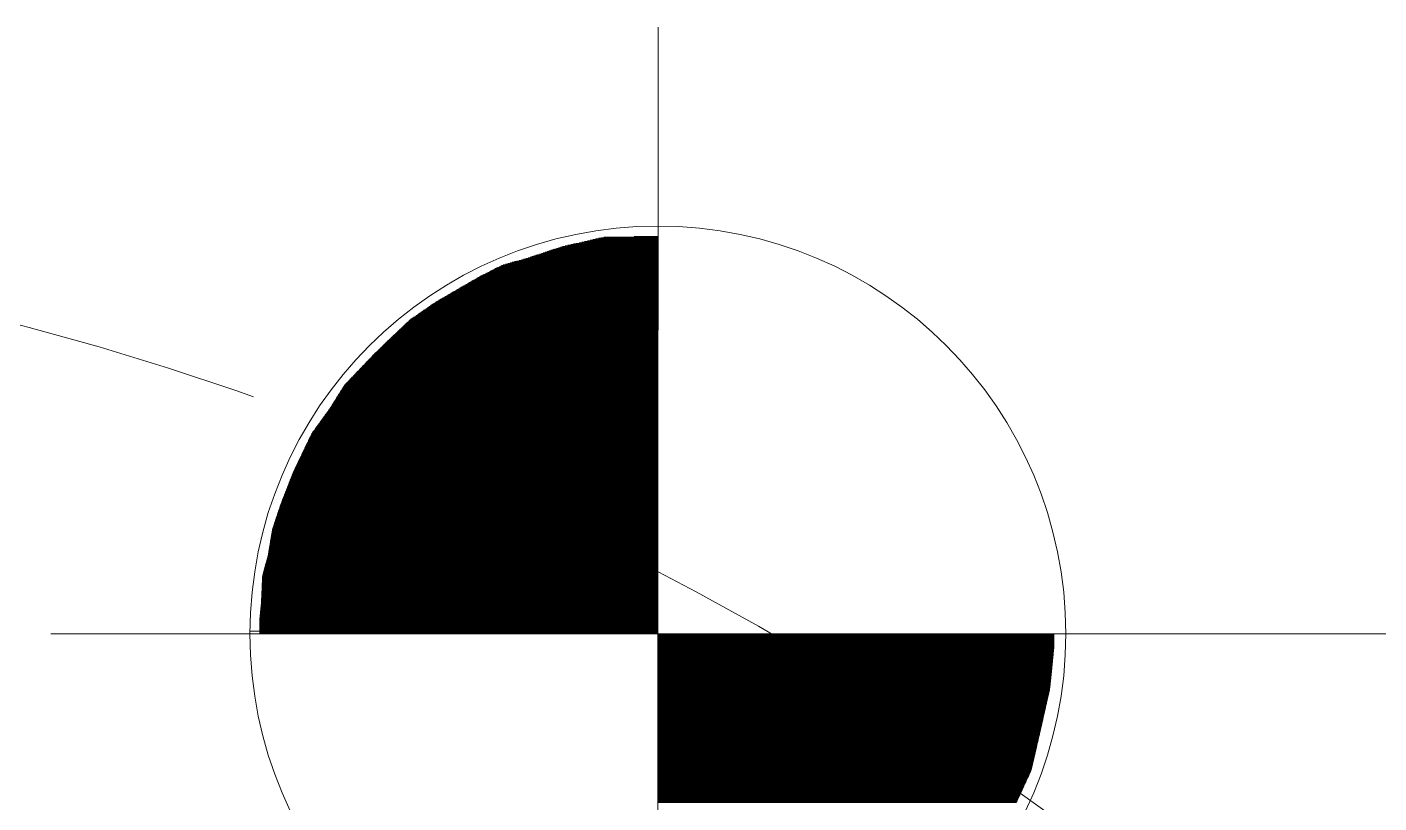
# Model space of a CAD drawing. Header units: millimetres. Extents: x 809 to 8159, y 33 to 4533.
# Drawn here: x 7096.72 to 7136.94, y 1435.11 to 1458.2 of the extents above; entities that cross this region are included whole.
import ezdxf

# ---------------------------------------------------------------- set-up
doc = ezdxf.new("R2010")
doc.units = ezdxf.units.MM
doc.linetypes.add('HIDDEN2', pattern=[0.1875, 0.125, -0.0625])
doc.layers.add('cevre kotlar', color=6, linetype='Continuous', lineweight=0)
doc.layers.add('KAPI', color=20, linetype='Continuous', lineweight=0)

# ---------------------------------------------------------------- blocks, each defined once
blk = doc.blocks.new('TRHTRRTTHRTHRTH')
at = {"layer": 'KAPI', "linetype": 'HIDDEN2'}
blk.add_arc((35248.92999, -102103.18825), 0.91993, 269.83001, 355.64049, dxfattribs=at)
blk = doc.blocks.new('K_K')
at = {"layer": 'cevre kotlar', "color": 2, "lineweight": 0}
for p, q in [((-0.0088, 0.0012), (-0.0085, 0.7383)), ((-0.1045, 0.4764), (-0.0086, 0.4764)), ((-0.1011, 0.4772), (-0.0086, 0.4772)), ((-0.0978, 0.4779), (-0.0086, 0.4779)), ((-0.0944, 0.4787), (-0.0086, 0.4787)), ((-0.0911, 0.4795), (-0.0086, 0.4795)), ((-0.0877, 0.4802), (-0.0086, 0.4802)), ((-0.0844, 0.481), (-0.0086, 0.481)), ((-0.081, 0.4818), (-0.0086, 0.4818)), ((-0.0776, 0.4825), (-0.0086, 0.4825)), ((-0.0743, 0.4833), (-0.0086, 0.4833)), ((-0.0374, 0.4841), (-0.0086, 0.4841)), ((-0.1594, 0.4603), (-0.0086, 0.4603)), ((-0.1571, 0.4611), (-0.0086, 0.4611)), ((-0.1548, 0.4618), (-0.0086, 0.4618)), ((-0.1525, 0.4626), (-0.0086, 0.4626)), ((-0.1502, 0.4634), (-0.0086, 0.4634)), ((-0.1479, 0.4641), (-0.0086, 0.4641)), ((-0.1456, 0.4649), (-0.0086, 0.4649)), ((-0.1433, 0.4657), (-0.0086, 0.4657)), ((-0.141, 0.4664), (-0.0086, 0.4664)), ((-0.1387, 0.4672), (-0.0086, 0.4672)), ((-0.1364, 0.468), (-0.0086, 0.468)), ((-0.1341, 0.4687), (-0.0086, 0.4687)), ((-0.1317, 0.4695), (-0.0086, 0.4695)), ((-0.1294, 0.4703), (-0.0086, 0.4703)), ((-0.1271, 0.471), (-0.0086, 0.471)), ((-0.1246, 0.4718), (-0.0086, 0.4718)), ((-0.1213, 0.4726), (-0.0086, 0.4726)), ((-0.1179, 0.4733), (-0.0086, 0.4733)), ((-0.1146, 0.4741), (-0.0086, 0.4741)), ((-0.1112, 0.4749), (-0.0086, 0.4749)), ((-0.1079, 0.4756), (-0.0086, 0.4756)), ((-0.2092, 0.4434), (-0.0086, 0.4434)), ((-0.2077, 0.4442), (-0.0086, 0.4442)), ((-0.2062, 0.4449), (-0.0086, 0.4449)), ((-0.2046, 0.4457), (-0.0086, 0.4457)), ((-0.2031, 0.4465), (-0.0086, 0.4465)), ((-0.2016, 0.4472), (-0.0086, 0.4472)), ((-0.2, 0.448), (-0.0086, 0.448)), ((-0.1985, 0.4488), (-0.0086, 0.4488)), ((-0.1966, 0.4495), (-0.0086, 0.4495)), ((-0.1939, 0.4503), (-0.0086, 0.4503)), ((-0.1911, 0.4511), (-0.0086, 0.4511)), ((-0.1883, 0.4518), (-0.0086, 0.4518)), ((-0.1856, 0.4526), (-0.0086, 0.4526)), ((-0.1828, 0.4534), (-0.0086, 0.4534)), ((-0.1801, 0.4541), (-0.0086, 0.4541)), ((-0.1773, 0.4549), (-0.0086, 0.4549)), ((-0.1745, 0.4557), (-0.0086, 0.4557)), ((-0.1718, 0.4565), (-0.0086, 0.4565)), ((-0.169, 0.4572), (-0.0086, 0.4572)), ((-0.1663, 0.458), (-0.0086, 0.458)), ((-0.164, 0.4588), (-0.0086, 0.4588)), ((-0.1617, 0.4595), (-0.0086, 0.4595)), ((-0.2391, 0.4273), (-0.0086, 0.4273)), ((-0.2378, 0.4281), (-0.0086, 0.4281)), ((-0.2365, 0.4288), (-0.0086, 0.4288)), ((-0.2352, 0.4296), (-0.0086, 0.4296)), ((-0.2339, 0.4304), (-0.0086, 0.4304)), ((-0.2325, 0.4311), (-0.0086, 0.4311)), ((-0.2312, 0.4319), (-0.0086, 0.4319)), ((-0.2299, 0.4327), (-0.0086, 0.4327)), ((-0.2286, 0.4334), (-0.0086, 0.4334)), ((-0.2273, 0.4342), (-0.0086, 0.4342)), ((-0.2259, 0.435), (-0.0086, 0.435)), ((-0.2246, 0.4357), (-0.0086, 0.4357)), ((-0.223, 0.4365), (-0.0086, 0.4365)), ((-0.2215, 0.4373), (-0.0086, 0.4373)), ((-0.22, 0.438), (-0.0086, 0.438)), ((-0.2184, 0.4388), (-0.0086, 0.4388)), ((-0.2169, 0.4396), (-0.0086, 0.4396)), ((-0.2154, 0.4403), (-0.0086, 0.4403)), ((-0.2138, 0.4411), (-0.0086, 0.4411)), ((-0.2123, 0.4419), (-0.0086, 0.4419)), ((-0.2108, 0.4426), (-0.0086, 0.4426)), ((-0.2669, 0.4112), (-0.0086, 0.4112)), ((-0.2656, 0.4119), (-0.0086, 0.4119)), ((-0.2643, 0.4127), (-0.0086, 0.4127)), ((-0.2629, 0.4135), (-0.0086, 0.4135)), ((-0.2616, 0.4142), (-0.0086, 0.4142)), ((-0.2603, 0.415), (-0.0086, 0.415)), ((-0.259, 0.4158), (-0.0086, 0.4158)), ((-0.2576, 0.4166), (-0.0086, 0.4166)), ((-0.2563, 0.4173), (-0.0086, 0.4173)), ((-0.255, 0.4181), (-0.0086, 0.4181)), ((-0.2537, 0.4189), (-0.0086, 0.4189)), ((-0.2524, 0.4196), (-0.0086, 0.4196)), ((-0.251, 0.4204), (-0.0086, 0.4204)), ((-0.2497, 0.4212), (-0.0086, 0.4212)), ((-0.2484, 0.4219), (-0.0086, 0.4219)), ((-0.2471, 0.4227), (-0.0086, 0.4227)), ((-0.2458, 0.4235), (-0.0086, 0.4235)), ((-0.2444, 0.4242), (-0.0086, 0.4242)), ((-0.2431, 0.425), (-0.0086, 0.425)), ((-0.2418, 0.4258), (-0.0086, 0.4258)), ((-0.2405, 0.4265), (-0.0086, 0.4265)), ((-0.2933, 0.3943), (-0.0086, 0.3943)), ((-0.2921, 0.3951), (-0.0086, 0.3951)), ((-0.291, 0.3958), (-0.0086, 0.3958)), ((-0.2899, 0.3966), (-0.0086, 0.3966)), ((-0.2888, 0.3974), (-0.0086, 0.3974)), ((-0.2876, 0.3981), (-0.0086, 0.3981)), ((-0.2865, 0.3989), (-0.0086, 0.3989)), ((-0.2854, 0.3997), (-0.0086, 0.3997)), ((-0.2843, 0.4004), (-0.0086, 0.4004)), ((-0.2832, 0.4012), (-0.0086, 0.4012)), ((-0.282, 0.402), (-0.0086, 0.402)), ((-0.2809, 0.4027), (-0.0086, 0.4027)), ((-0.2798, 0.4035), (-0.0086, 0.4035)), ((-0.2787, 0.4043), (-0.0086, 0.4043)), ((-0.2775, 0.405), (-0.0086, 0.405)), ((-0.2761, 0.4058), (-0.0086, 0.4058)), ((-0.2748, 0.4066), (-0.0086, 0.4066)), ((-0.2735, 0.4073), (-0.0086, 0.4073)), ((-0.2722, 0.4081), (-0.0086, 0.4081)), ((-0.2709, 0.4089), (-0.0086, 0.4089)), ((-0.2695, 0.4096), (-0.0086, 0.4096)), ((-0.2682, 0.4104), (-0.0086, 0.4104)), ((-0.315, 0.3782), (-0.0086, 0.3782)), ((-0.3142, 0.379), (-0.0086, 0.379)), ((-0.3134, 0.3797), (-0.0086, 0.3797)), ((-0.3126, 0.3805), (-0.0086, 0.3805)), ((-0.3118, 0.3813), (-0.0086, 0.3813)), ((-0.311, 0.382), (-0.0086, 0.382)), ((-0.3101, 0.3828), (-0.0086, 0.3828)), ((-0.309, 0.3836), (-0.0086, 0.3836)), ((-0.3078, 0.3843), (-0.0086, 0.3843)), ((-0.3067, 0.3851), (-0.0086, 0.3851)), ((-0.3056, 0.3859), (-0.0086, 0.3859)), ((-0.3045, 0.3866), (-0.0086, 0.3866)), ((-0.3033, 0.3874), (-0.0086, 0.3874)), ((-0.3022, 0.3882), (-0.0086, 0.3882)), ((-0.3011, 0.3889), (-0.0086, 0.3889)), ((-0.3, 0.3897), (-0.0086, 0.3897)), ((-0.2989, 0.3905), (-0.0086, 0.3905)), ((-0.2977, 0.3912), (-0.0086, 0.3912)), ((-0.2966, 0.392), (-0.0086, 0.392)), ((-0.2955, 0.3928), (-0.0086, 0.3928)), ((-0.2944, 0.3935), (-0.0086, 0.3935)), ((-0.3326, 0.3613), (-0.0086, 0.3613)), ((-0.3318, 0.3621), (-0.0086, 0.3621)), ((-0.331, 0.3628), (-0.0086, 0.3628)), ((-0.3302, 0.3636), (-0.0086, 0.3636)), ((-0.3294, 0.3644), (-0.0086, 0.3644)), ((-0.3286, 0.3651), (-0.0086, 0.3651)), ((-0.3278, 0.3659), (-0.0086, 0.3659)), ((-0.327, 0.3667), (-0.0086, 0.3667)), ((-0.3262, 0.3674), (-0.0086, 0.3674)), ((-0.3254, 0.3682), (-0.0086, 0.3682)), ((-0.3246, 0.369), (-0.0086, 0.369)), ((-0.3238, 0.3697), (-0.0086, 0.3697)), ((-0.323, 0.3705), (-0.0086, 0.3705)), ((-0.3222, 0.3713), (-0.0086, 0.3713)), ((-0.3214, 0.372), (-0.0086, 0.372)), ((-0.3206, 0.3728), (-0.0086, 0.3728)), ((-0.3198, 0.3736), (-0.0086, 0.3736)), ((-0.319, 0.3743), (-0.0086, 0.3743)), ((-0.3182, 0.3751), (-0.0086, 0.3751)), ((-0.3174, 0.3759), (-0.0086, 0.3759)), ((-0.3166, 0.3766), (-0.0086, 0.3766)), ((-0.3158, 0.3774), (-0.0086, 0.3774)), ((-0.3494, 0.3452), (-0.0086, 0.3452)), ((-0.3486, 0.346), (-0.0086, 0.346)), ((-0.3478, 0.3467), (-0.0086, 0.3467)), ((-0.347, 0.3475), (-0.0086, 0.3475)), ((-0.3462, 0.3483), (-0.0086, 0.3483)), ((-0.3454, 0.349), (-0.0086, 0.349)), ((-0.3446, 0.3498), (-0.0086, 0.3498)), ((-0.3438, 0.3506), (-0.0086, 0.3506)), ((-0.343, 0.3513), (-0.0086, 0.3513)), ((-0.3422, 0.3521), (-0.0086, 0.3521)), ((-0.3414, 0.3529), (-0.0086, 0.3529)), ((-0.3406, 0.3536), (-0.0086, 0.3536)), ((-0.3398, 0.3544), (-0.0086, 0.3544)), ((-0.339, 0.3552), (-0.0086, 0.3552)), ((-0.3382, 0.3559), (-0.0086, 0.3559)), ((-0.3374, 0.3567), (-0.0086, 0.3567)), ((-0.3366, 0.3575), (-0.0086, 0.3575)), ((-0.3358, 0.3582), (-0.0086, 0.3582)), ((-0.335, 0.359), (-0.0086, 0.359)), ((-0.3342, 0.3598), (-0.0086, 0.3598)), ((-0.3334, 0.3605), (-0.0086, 0.3605)), ((-0.3651, 0.3291), (-0.0086, 0.3291)), ((-0.3644, 0.3298), (-0.0086, 0.3298)), ((-0.3637, 0.3306), (-0.0086, 0.3306)), ((-0.3629, 0.3314), (-0.0086, 0.3314)), ((-0.3622, 0.3321), (-0.0086, 0.3321)), ((-0.3615, 0.3329), (-0.0086, 0.3329)), ((-0.3607, 0.3337), (-0.0086, 0.3337)), ((-0.36, 0.3344), (-0.0086, 0.3344)), ((-0.3593, 0.3352), (-0.0086, 0.3352)), ((-0.3585, 0.336), (-0.0086, 0.336)), ((-0.3578, 0.3367), (-0.0086, 0.3367)), ((-0.3571, 0.3375), (-0.0086, 0.3375)), ((-0.3563, 0.3383), (-0.0086, 0.3383)), ((-0.3556, 0.339), (-0.0086, 0.339)), ((-0.3549, 0.3398), (-0.0086, 0.3398)), ((-0.3541, 0.3406), (-0.0086, 0.3406)), ((-0.3534, 0.3414), (-0.0086, 0.3414)), ((-0.3526, 0.3421), (-0.0086, 0.3421)), ((-0.3518, 0.3429), (-0.0086, 0.3429)), ((-0.351, 0.3437), (-0.0086, 0.3437)), ((-0.3502, 0.3444), (-0.0086, 0.3444)), ((-0.3812, 0.3122), (-0.0086, 0.3122)), ((-0.3805, 0.313), (-0.0086, 0.313)), ((-0.3798, 0.3137), (-0.0086, 0.3137)), ((-0.379, 0.3145), (-0.0086, 0.3145)), ((-0.3783, 0.3153), (-0.0086, 0.3153)), ((-0.3776, 0.316), (-0.0086, 0.316)), ((-0.3768, 0.3168), (-0.0086, 0.3168)), ((-0.3761, 0.3176), (-0.0086, 0.3176)), ((-0.3754, 0.3183), (-0.0086, 0.3183)), ((-0.3746, 0.3191), (-0.0086, 0.3191)), ((-0.3739, 0.3199), (-0.0086, 0.3199)), ((-0.3732, 0.3206), (-0.0086, 0.3206)), ((-0.3724, 0.3214), (-0.0086, 0.3214)), ((-0.3717, 0.3222), (-0.0086, 0.3222)), ((-0.371, 0.3229), (-0.0086, 0.3229)), ((-0.3703, 0.3237), (-0.0086, 0.3237)), ((-0.3695, 0.3245), (-0.0086, 0.3245)), ((-0.3688, 0.3252), (-0.0086, 0.3252)), ((-0.3681, 0.326), (-0.0086, 0.326)), ((-0.3673, 0.3268), (-0.0086, 0.3268)), ((-0.3666, 0.3275), (-0.0086, 0.3275)), ((-0.3659, 0.3283), (-0.0086, 0.3283)), ((-0.3942, 0.2961), (-0.0086, 0.2961)), ((-0.3937, 0.2968), (-0.0086, 0.2968)), ((-0.3932, 0.2976), (-0.0086, 0.2976)), ((-0.3927, 0.2984), (-0.0086, 0.2984)), ((-0.3923, 0.2991), (-0.0086, 0.2991)), ((-0.3918, 0.2999), (-0.0086, 0.2999)), ((-0.3913, 0.3007), (-0.0086, 0.3007)), ((-0.3908, 0.3014), (-0.0086, 0.3014)), ((-0.3903, 0.3022), (-0.0086, 0.3022)), ((-0.3899, 0.303), (-0.0086, 0.303)), ((-0.3893, 0.3038), (-0.0086, 0.3038)), ((-0.3886, 0.3045), (-0.0086, 0.3045)), ((-0.3878, 0.3053), (-0.0086, 0.3053)), ((-0.3871, 0.3061), (-0.0086, 0.3061)), ((-0.3864, 0.3068), (-0.0086, 0.3068)), ((-0.3856, 0.3076), (-0.0086, 0.3076)), ((-0.3849, 0.3084), (-0.0086, 0.3084)), ((-0.3842, 0.3091), (-0.0086, 0.3091)), ((-0.3834, 0.3099), (-0.0086, 0.3099)), ((-0.3827, 0.3107), (-0.0086, 0.3107)), ((-0.382, 0.3114), (-0.0086, 0.3114)), ((-0.4047, 0.2792), (-0.0086, 0.2792)), ((-0.4043, 0.28), (-0.0086, 0.28)), ((-0.4038, 0.2807), (-0.0086, 0.2807)), ((-0.4033, 0.2815), (-0.0086, 0.2815)), ((-0.4028, 0.2823), (-0.0086, 0.2823)), ((-0.4023, 0.283), (-0.0086, 0.283)), ((-0.4019, 0.2838), (-0.0086, 0.2838)), ((-0.4014, 0.2846), (-0.0086, 0.2846)), ((-0.4009, 0.2853), (-0.0086, 0.2853)), ((-0.4004, 0.2861), (-0.0086, 0.2861)), ((-0.3999, 0.2869), (-0.0086, 0.2869)), ((-0.3995, 0.2876), (-0.0086, 0.2876)), ((-0.399, 0.2884), (-0.0086, 0.2884)), ((-0.3985, 0.2892), (-0.0086, 0.2892)), ((-0.398, 0.2899), (-0.0086, 0.2899)), ((-0.3975, 0.2907), (-0.0086, 0.2907)), ((-0.3971, 0.2915), (-0.0086, 0.2915)), ((-0.3966, 0.2922), (-0.0086, 0.2922)), ((-0.3961, 0.293), (-0.0086, 0.293)), ((-0.3956, 0.2938), (-0.0086, 0.2938)), ((-0.3951, 0.2945), (-0.0086, 0.2945)), ((-0.3947, 0.2953), (-0.0086, 0.2953)), ((-0.4161, 0.2631), (-0.0086, 0.2631)), ((-0.4155, 0.2638), (-0.0086, 0.2638)), ((-0.415, 0.2646), (-0.0086, 0.2646)), ((-0.4144, 0.2654), (-0.0086, 0.2654)), ((-0.4138, 0.2662), (-0.0086, 0.2662)), ((-0.4133, 0.2669), (-0.0086, 0.2669)), ((-0.4127, 0.2677), (-0.0086, 0.2677)), ((-0.4122, 0.2685), (-0.0086, 0.2685)), ((-0.4116, 0.2692), (-0.0086, 0.2692)), ((-0.4111, 0.27), (-0.0086, 0.27)), ((-0.4105, 0.2708), (-0.0086, 0.2708)), ((-0.41, 0.2715), (-0.0086, 0.2715)), ((-0.4094, 0.2723), (-0.0086, 0.2723)), ((-0.4089, 0.2731), (-0.0086, 0.2731)), ((-0.4083, 0.2738), (-0.0086, 0.2738)), ((-0.4077, 0.2746), (-0.0086, 0.2746)), ((-0.4072, 0.2754), (-0.0086, 0.2754)), ((-0.4067, 0.2761), (-0.0086, 0.2761)), ((-0.4062, 0.2769), (-0.0086, 0.2769)), ((-0.4057, 0.2777), (-0.0086, 0.2777)), ((-0.4052, 0.2784), (-0.0086, 0.2784)), ((-0.4277, 0.247), (-0.0086, 0.247)), ((-0.4271, 0.2477), (-0.0086, 0.2477)), ((-0.4266, 0.2485), (-0.0086, 0.2485)), ((-0.426, 0.2493), (-0.0086, 0.2493)), ((-0.4255, 0.25), (-0.0086, 0.25)), ((-0.4249, 0.2508), (-0.0086, 0.2508)), ((-0.4244, 0.2516), (-0.0086, 0.2516)), ((-0.4238, 0.2523), (-0.0086, 0.2523)), ((-0.4233, 0.2531), (-0.0086, 0.2531)), ((-0.4227, 0.2539), (-0.0086, 0.2539)), ((-0.4222, 0.2546), (-0.0086, 0.2546)), ((-0.4216, 0.2554), (-0.0086, 0.2554)), ((-0.4211, 0.2562), (-0.0086, 0.2562)), ((-0.4205, 0.2569), (-0.0086, 0.2569)), ((-0.4199, 0.2577), (-0.0086, 0.2577)), ((-0.4194, 0.2585), (-0.0086, 0.2585)), ((-0.4188, 0.2592), (-0.0086, 0.2592)), ((-0.4183, 0.26), (-0.0086, 0.26)), ((-0.4177, 0.2608), (-0.0086, 0.2608)), ((-0.4172, 0.2615), (-0.0086, 0.2615)), ((-0.4166, 0.2623), (-0.0086, 0.2623)), ((-0.4363, 0.2301), (-0.0086, 0.2301)), ((-0.4359, 0.2309), (-0.0086, 0.2309)), ((-0.4355, 0.2316), (-0.0086, 0.2316)), ((-0.4352, 0.2324), (-0.0086, 0.2324)), ((-0.4348, 0.2332), (-0.0086, 0.2332)), ((-0.4344, 0.2339), (-0.0086, 0.2339)), ((-0.4341, 0.2347), (-0.0086, 0.2347)), ((-0.4337, 0.2355), (-0.0086, 0.2355)), ((-0.4333, 0.2362), (-0.0086, 0.2362)), ((-0.4329, 0.237), (-0.0086, 0.237)), ((-0.4326, 0.2378), (-0.0086, 0.2378)), ((-0.4322, 0.2385), (-0.0086, 0.2385)), ((-0.4318, 0.2393), (-0.0086, 0.2393)), ((-0.4315, 0.2401), (-0.0086, 0.2401)), ((-0.4311, 0.2408), (-0.0086, 0.2408)), ((-0.4307, 0.2416), (-0.0086, 0.2416)), ((-0.4304, 0.2424), (-0.0086, 0.2424)), ((-0.43, 0.2431), (-0.0086, 0.2431)), ((-0.4296, 0.2439), (-0.0086, 0.2439)), ((-0.4293, 0.2447), (-0.0086, 0.2447)), ((-0.4288, 0.2454), (-0.0086, 0.2454)), ((-0.4283, 0.2462), (-0.0086, 0.2462)), ((-0.444, 0.214), (-0.0086, 0.214)), ((-0.4437, 0.2147), (-0.0086, 0.2147)), ((-0.4433, 0.2155), (-0.0086, 0.2155)), ((-0.4429, 0.2163), (-0.0086, 0.2163)), ((-0.4426, 0.217), (-0.0086, 0.217)), ((-0.4422, 0.2178), (-0.0086, 0.2178)), ((-0.4418, 0.2186), (-0.0086, 0.2186)), ((-0.4414, 0.2193), (-0.0086, 0.2193)), ((-0.4411, 0.2201), (-0.0086, 0.2201)), ((-0.4407, 0.2209), (-0.0086, 0.2209)), ((-0.4403, 0.2216), (-0.0086, 0.2216)), ((-0.44, 0.2224), (-0.0086, 0.2224)), ((-0.4396, 0.2232), (-0.0086, 0.2232)), ((-0.4392, 0.2239), (-0.0086, 0.2239)), ((-0.4389, 0.2247), (-0.0086, 0.2247)), ((-0.4385, 0.2255), (-0.0086, 0.2255)), ((-0.4381, 0.2263), (-0.0086, 0.2263)), ((-0.4378, 0.227), (-0.0086, 0.227)), ((-0.4374, 0.2278), (-0.0086, 0.2278)), ((-0.437, 0.2286), (-0.0086, 0.2286)), ((-0.4366, 0.2293), (-0.0086, 0.2293)), ((-0.452, 0.1971), (-0.0086, 0.1971)), ((-0.4517, 0.1979), (-0.0086, 0.1979)), ((-0.4514, 0.1986), (-0.0086, 0.1986)), ((-0.4511, 0.1994), (-0.0086, 0.1994)), ((-0.4507, 0.2002), (-0.0086, 0.2002)), ((-0.4503, 0.2009), (-0.0086, 0.2009)), ((-0.4499, 0.2017), (-0.0086, 0.2017)), ((-0.4496, 0.2025), (-0.0086, 0.2025)), ((-0.4492, 0.2032), (-0.0086, 0.2032)), ((-0.4488, 0.204), (-0.0086, 0.204)), ((-0.4485, 0.2048), (-0.0086, 0.2048)), ((-0.4481, 0.2055), (-0.0086, 0.2055)), ((-0.4477, 0.2063), (-0.0086, 0.2063)), ((-0.4474, 0.2071), (-0.0086, 0.2071)), ((-0.447, 0.2078), (-0.0086, 0.2078)), ((-0.4466, 0.2086), (-0.0086, 0.2086)), ((-0.4462, 0.2094), (-0.0086, 0.2094)), ((-0.4459, 0.2101), (-0.0086, 0.2101)), ((-0.4455, 0.2109), (-0.0086, 0.2109)), ((-0.4451, 0.2117), (-0.0086, 0.2117)), ((-0.4448, 0.2124), (-0.0086, 0.2124)), ((-0.4444, 0.2132), (-0.0086, 0.2132)), ((-0.4583, 0.181), (-0.0086, 0.181)), ((-0.458, 0.1817), (-0.0086, 0.1817)), ((-0.4577, 0.1825), (-0.0086, 0.1825)), ((-0.4574, 0.1833), (-0.0086, 0.1833)), ((-0.4571, 0.184), (-0.0086, 0.184)), ((-0.4568, 0.1848), (-0.0086, 0.1848)), ((-0.4565, 0.1856), (-0.0086, 0.1856)), ((-0.4562, 0.1863), (-0.0086, 0.1863)), ((-0.4559, 0.1871), (-0.0086, 0.1871)), ((-0.4556, 0.1879), (-0.0086, 0.1879)), ((-0.4553, 0.1887), (-0.0086, 0.1887)), ((-0.455, 0.1894), (-0.0086, 0.1894)), ((-0.4547, 0.1902), (-0.0086, 0.1902)), ((-0.4544, 0.191), (-0.0086, 0.191)), ((-0.4541, 0.1917), (-0.0086, 0.1917)), ((-0.4538, 0.1925), (-0.0086, 0.1925)), ((-0.4535, 0.1933), (-0.0086, 0.1933)), ((-0.4532, 0.194), (-0.0086, 0.194)), ((-0.4529, 0.1948), (-0.0086, 0.1948)), ((-0.4526, 0.1956), (-0.0086, 0.1956)), ((-0.4523, 0.1963), (-0.0086, 0.1963)), ((-0.4646, 0.1649), (-0.0086, 0.1649)), ((-0.4643, 0.1656), (-0.0086, 0.1656)), ((-0.464, 0.1664), (-0.0086, 0.1664)), ((-0.4637, 0.1672), (-0.0086, 0.1672)), ((-0.4634, 0.1679), (-0.0086, 0.1679)), ((-0.4631, 0.1687), (-0.0086, 0.1687)), ((-0.4628, 0.1695), (-0.0086, 0.1695)), ((-0.4625, 0.1702), (-0.0086, 0.1702)), ((-0.4622, 0.171), (-0.0086, 0.171)), ((-0.4619, 0.1718), (-0.0086, 0.1718)), ((-0.4616, 0.1725), (-0.0086, 0.1725)), ((-0.4613, 0.1733), (-0.0086, 0.1733)), ((-0.461, 0.1741), (-0.0086, 0.1741)), ((-0.4607, 0.1748), (-0.0086, 0.1748)), ((-0.4604, 0.1756), (-0.0086, 0.1756)), ((-0.4601, 0.1764), (-0.0086, 0.1764)), ((-0.4598, 0.1771), (-0.0086, 0.1771)), ((-0.4595, 0.1779), (-0.0086, 0.1779)), ((-0.4592, 0.1787), (-0.0086, 0.1787)), ((-0.4589, 0.1794), (-0.0086, 0.1794)), ((-0.4586, 0.1802), (-0.0086, 0.1802)), ((-0.4706, 0.148), (-0.0086, 0.148)), ((-0.4703, 0.1487), (-0.0086, 0.1487)), ((-0.4701, 0.1495), (-0.0086, 0.1495)), ((-0.4698, 0.1503), (-0.0086, 0.1503)), ((-0.4695, 0.1511), (-0.0086, 0.1511)), ((-0.4693, 0.1518), (-0.0086, 0.1518)), ((-0.469, 0.1526), (-0.0086, 0.1526)), ((-0.4688, 0.1534), (-0.0086, 0.1534)), ((-0.4685, 0.1541), (-0.0086, 0.1541)), ((-0.4683, 0.1549), (-0.0086, 0.1549)), ((-0.468, 0.1557), (-0.0086, 0.1557)), ((-0.4678, 0.1564), (-0.0086, 0.1564)), ((-0.4675, 0.1572), (-0.0086, 0.1572)), ((-0.4672, 0.158), (-0.0086, 0.158)), ((-0.467, 0.1587), (-0.0086, 0.1587)), ((-0.4667, 0.1595), (-0.0086, 0.1595)), ((-0.4664, 0.1603), (-0.0086, 0.1603)), ((-0.4661, 0.161), (-0.0086, 0.161)), ((-0.4658, 0.1618), (-0.0086, 0.1618)), ((-0.4655, 0.1626), (-0.0086, 0.1626)), ((-0.4652, 0.1633), (-0.0086, 0.1633)), ((-0.4649, 0.1641), (-0.0086, 0.1641)), ((-0.4759, 0.1319), (-0.0086, 0.1319)), ((-0.4757, 0.1326), (-0.0086, 0.1326)), ((-0.4754, 0.1334), (-0.0086, 0.1334)), ((-0.4752, 0.1342), (-0.0086, 0.1342)), ((-0.4749, 0.1349), (-0.0086, 0.1349)), ((-0.4747, 0.1357), (-0.0086, 0.1357)), ((-0.4744, 0.1365), (-0.0086, 0.1365)), ((-0.4741, 0.1372), (-0.0086, 0.1372)), ((-0.4739, 0.138), (-0.0086, 0.138)), ((-0.4736, 0.1388), (-0.0086, 0.1388)), ((-0.4734, 0.1395), (-0.0086, 0.1395)), ((-0.4731, 0.1403), (-0.0086, 0.1403)), ((-0.4729, 0.1411), (-0.0086, 0.1411)), ((-0.4726, 0.1418), (-0.0086, 0.1418)), ((-0.4724, 0.1426), (-0.0086, 0.1426)), ((-0.4721, 0.1434), (-0.0086, 0.1434)), ((-0.4718, 0.1441), (-0.0086, 0.1441)), ((-0.4716, 0.1449), (-0.0086, 0.1449)), ((-0.4713, 0.1457), (-0.0086, 0.1457)), ((-0.4711, 0.1464), (-0.0086, 0.1464)), ((-0.4708, 0.1472), (-0.0086, 0.1472)), ((-0.4793, 0.115), (-0.0086, 0.115)), ((-0.4792, 0.1158), (-0.0086, 0.1158)), ((-0.4791, 0.1165), (-0.0086, 0.1165)), ((-0.4789, 0.1173), (-0.0086, 0.1173)), ((-0.4788, 0.1181), (-0.0086, 0.1181)), ((-0.4787, 0.1188), (-0.0086, 0.1188)), ((-0.4786, 0.1196), (-0.0086, 0.1196)), ((-0.4784, 0.1204), (-0.0086, 0.1204)), ((-0.4783, 0.1211), (-0.0086, 0.1211)), ((-0.4782, 0.1219), (-0.0086, 0.1219)), ((-0.478, 0.1227), (-0.0086, 0.1227)), ((-0.4779, 0.1234), (-0.0086, 0.1234)), ((-0.4778, 0.1242), (-0.0086, 0.1242)), ((-0.4777, 0.125), (-0.0086, 0.125)), ((-0.4775, 0.1257), (-0.0086, 0.1257)), ((-0.4774, 0.1265), (-0.0086, 0.1265)), ((-0.4773, 0.1273), (-0.0086, 0.1273)), ((-0.4772, 0.128), (-0.0086, 0.128)), ((-0.477, 0.1288), (-0.0086, 0.1288)), ((-0.4767, 0.1296), (-0.0086, 0.1296)), ((-0.4765, 0.1303), (-0.0086, 0.1303)), ((-0.4762, 0.1311), (-0.0086, 0.1311)), ((-0.482, 0.0989), (-0.0086, 0.0989)), ((-0.4819, 0.0996), (-0.0086, 0.0996)), ((-0.4818, 0.1004), (-0.0086, 0.1004)), ((-0.4816, 0.1012), (-0.0086, 0.1012)), ((-0.4815, 0.1019), (-0.0086, 0.1019)), ((-0.4814, 0.1027), (-0.0086, 0.1027)), ((-0.4812, 0.1035), (-0.0086, 0.1035)), ((-0.4811, 0.1042), (-0.0086, 0.1042)), ((-0.481, 0.105), (-0.0086, 0.105)), ((-0.4809, 0.1058), (-0.0086, 0.1058)), ((-0.4807, 0.1065), (-0.0086, 0.1065)), ((-0.4806, 0.1073), (-0.0086, 0.1073)), ((-0.4805, 0.1081), (-0.0086, 0.1081)), ((-0.4804, 0.1088), (-0.0086, 0.1088)), ((-0.4802, 0.1096), (-0.0086, 0.1096)), ((-0.4801, 0.1104), (-0.0086, 0.1104)), ((-0.48, 0.1111), (-0.0086, 0.1111)), ((-0.4798, 0.1119), (-0.0086, 0.1119)), ((-0.4797, 0.1127), (-0.0086, 0.1127)), ((-0.4796, 0.1135), (-0.0086, 0.1135)), ((-0.4795, 0.1142), (-0.0086, 0.1142)), ((-0.4862, 0.0828), (-0.0086, 0.0828)), ((-0.486, 0.0835), (-0.0086, 0.0835)), ((-0.4858, 0.0843), (-0.0086, 0.0843)), ((-0.4856, 0.0851), (-0.0086, 0.0851)), ((-0.4854, 0.0858), (-0.0086, 0.0858)), ((-0.4852, 0.0866), (-0.0086, 0.0866)), ((-0.4849, 0.0874), (-0.0086, 0.0874)), ((-0.4847, 0.0881), (-0.0086, 0.0881)), ((-0.4845, 0.0889), (-0.0086, 0.0889)), ((-0.4843, 0.0897), (-0.0086, 0.0897)), ((-0.4841, 0.0904), (-0.0086, 0.0904)), ((-0.4839, 0.0912), (-0.0086, 0.0912)), ((-0.4837, 0.092), (-0.0086, 0.092)), ((-0.4835, 0.0927), (-0.0086, 0.0927)), ((-0.4833, 0.0935), (-0.0086, 0.0935)), ((-0.4831, 0.0943), (-0.0086, 0.0943)), ((-0.4829, 0.095), (-0.0086, 0.095)), ((-0.4827, 0.0958), (-0.0086, 0.0958)), ((-0.4825, 0.0966), (-0.0086, 0.0966)), ((-0.4823, 0.0973), (-0.0086, 0.0973)), ((-0.4821, 0.0981), (-0.0086, 0.0981)), ((-0.4894, 0.0666), (-0.0086, 0.0666)), ((-0.4894, 0.0659), (-0.0086, 0.0659)), ((-0.4893, 0.0682), (-0.0086, 0.0682)), ((-0.4893, 0.0674), (-0.0086, 0.0674)), ((-0.4892, 0.0705), (-0.0086, 0.0705)), ((-0.4892, 0.0697), (-0.0086, 0.0697)), ((-0.4892, 0.0689), (-0.0086, 0.0689)), ((-0.4891, 0.0712), (-0.0086, 0.0712)), ((-0.489, 0.072), (-0.0086, 0.072)), ((-0.4888, 0.0728), (-0.0086, 0.0728)), ((-0.4886, 0.0735), (-0.0086, 0.0735)), ((-0.4884, 0.0743), (-0.0086, 0.0743)), ((-0.4882, 0.0751), (-0.0086, 0.0751)), ((-0.488, 0.0759), (-0.0086, 0.0759)), ((-0.4878, 0.0766), (-0.0086, 0.0766)), ((-0.4876, 0.0774), (-0.0086, 0.0774)), ((-0.4874, 0.0782), (-0.0086, 0.0782)), ((-0.4872, 0.0789), (-0.0086, 0.0789)), ((-0.487, 0.0797), (-0.0086, 0.0797)), ((-0.4868, 0.0805), (-0.0086, 0.0805)), ((-0.4866, 0.0812), (-0.0086, 0.0812)), ((-0.4864, 0.082), (-0.0086, 0.082)), ((-0.4902, 0.0505), (-0.0086, 0.0505)), ((-0.4902, 0.0498), (-0.0086, 0.0498)), ((-0.4901, 0.0528), (-0.0086, 0.0528)), ((-0.4901, 0.0521), (-0.0086, 0.0521)), ((-0.4901, 0.0513), (-0.0086, 0.0513)), ((-0.49, 0.0544), (-0.0086, 0.0544)), ((-0.49, 0.0536), (-0.0086, 0.0536)), ((-0.4899, 0.0567), (-0.0086, 0.0567)), ((-0.4899, 0.0559), (-0.0086, 0.0559)), ((-0.4899, 0.0551), (-0.0086, 0.0551)), ((-0.4898, 0.0582), (-0.0086, 0.0582)), ((-0.4898, 0.0574), (-0.0086, 0.0574)), ((-0.4897, 0.0605), (-0.0086, 0.0605)), ((-0.4897, 0.0597), (-0.0086, 0.0597)), ((-0.4897, 0.059), (-0.0086, 0.059)), ((-0.4896, 0.0628), (-0.0086, 0.0628)), ((-0.4896, 0.062), (-0.0086, 0.062)), ((-0.4896, 0.0613), (-0.0086, 0.0613)), ((-0.4895, 0.0643), (-0.0086, 0.0643)), ((-0.4895, 0.0636), (-0.0086, 0.0636)), ((-0.4894, 0.0651), (-0.0086, 0.0651)), ((-0.4913, 0.0329), (-0.0086, 0.0329)), ((-0.4912, 0.0336), (-0.0086, 0.0336)), ((-0.4911, 0.0344), (-0.0086, 0.0344)), ((-0.491, 0.036), (-0.0086, 0.036)), ((-0.491, 0.0352), (-0.0086, 0.0352)), ((-0.4909, 0.0367), (-0.0086, 0.0367)), ((-0.4908, 0.0383), (-0.0086, 0.0383)), ((-0.4908, 0.0375), (-0.0086, 0.0375)), ((-0.4907, 0.0406), (-0.0086, 0.0406)), ((-0.4907, 0.0398), (-0.0086, 0.0398)), ((-0.4907, 0.039), (-0.0086, 0.039)), ((-0.4906, 0.0421), (-0.0086, 0.0421)), ((-0.4906, 0.0413), (-0.0086, 0.0413)), ((-0.4905, 0.0444), (-0.0086, 0.0444)), ((-0.4905, 0.0436), (-0.0086, 0.0436)), ((-0.4905, 0.0429), (-0.0086, 0.0429)), ((-0.4904, 0.0467), (-0.0086, 0.0467)), ((-0.4904, 0.0459), (-0.0086, 0.0459)), ((-0.4904, 0.0452), (-0.0086, 0.0452)), ((-0.4903, 0.0482), (-0.0086, 0.0482)), ((-0.4903, 0.0475), (-0.0086, 0.0475)), ((-0.4902, 0.049), (-0.0086, 0.049)), ((-0.4925, 0.0206), (-0.0086, 0.0206)), ((-0.4925, 0.0198), (-0.0086, 0.0198)), ((-0.4925, 0.0191), (-0.0086, 0.0191)), ((-0.4925, 0.0183), (-0.0086, 0.0183)), ((-0.4925, 0.0175), (-0.0086, 0.0175)), ((-0.4925, 0.0168), (-0.0086, 0.0168)), ((-0.4924, 0.0221), (-0.0086, 0.0221)), ((-0.4924, 0.0214), (-0.0086, 0.0214)), ((-0.4923, 0.0229), (-0.0086, 0.0229)), ((-0.4922, 0.0237), (-0.0086, 0.0237)), ((-0.4921, 0.0244), (-0.0086, 0.0244)), ((-0.492, 0.026), (-0.0086, 0.026)), ((-0.492, 0.0252), (-0.0086, 0.0252)), ((-0.4919, 0.0267), (-0.0086, 0.0267)), ((-0.4918, 0.0275), (-0.0086, 0.0275)), ((-0.4917, 0.029), (-0.0086, 0.029)), ((-0.4917, 0.0283), (-0.0086, 0.0283)), ((-0.4916, 0.0298), (-0.0086, 0.0298)), ((-0.4915, 0.0306), (-0.0086, 0.0306)), ((-0.4914, 0.0321), (-0.0086, 0.0321)), ((-0.4914, 0.0313), (-0.0086, 0.0313)), ((-0.7459, 0.0014), (-0.0086, 0.0014)), ((-0.5042, 0.0045), (-0.0086, 0.0045)), ((-0.4925, 0.016), (-0.0086, 0.016)), ((-0.4925, 0.0152), (-0.0086, 0.0152)), ((-0.4925, 0.0145), (-0.0086, 0.0145)), ((-0.4925, 0.0137), (-0.0086, 0.0137)), ((-0.4925, 0.0129), (-0.0086, 0.0129)), ((-0.4925, 0.0122), (-0.0086, 0.0122)), ((-0.4925, 0.0114), (-0.0086, 0.0114)), ((-0.4925, 0.0106), (-0.0086, 0.0106)), ((-0.4925, 0.0099), (-0.0086, 0.0099)), ((-0.4925, 0.0091), (-0.0086, 0.0091)), ((-0.4925, 0.0083), (-0.0086, 0.0083)), ((-0.4925, 0.0076), (-0.0086, 0.0076)), ((-0.4925, 0.0068), (-0.0086, 0.0068)), ((-0.4925, 0.006), (-0.0086, 0.006)), ((-0.4925, 0.0053), (-0.0086, 0.0053)), ((-0.4925, 0.0037), (-0.0086, 0.0037)), ((-0.4925, 0.003), (-0.0086, 0.003)), ((-0.4925, 0.0022), (-0.0086, 0.0022)), ((-0.0088, 0.0012), (-0.0088, -0.7359)), ((-0.0088, 0.0012), (0.7284, 0.0012)), ((-0.0088, 0.0004), (0.4725, 0.0004)), ((-0.0088, -0.0003), (0.4725, -0.0003)), ((-0.0088, -0.0011), (0.4725, -0.0011)), ((-0.0088, -0.0019), (0.4725, -0.0019)), ((-0.0088, -0.0026), (0.4725, -0.0026)), ((-0.0088, -0.0034), (0.4725, -0.0034)), ((-0.0088, -0.0042), (0.4725, -0.0042)), ((-0.0088, -0.0049), (0.4725, -0.0049)), ((-0.0088, -0.0057), (0.4725, -0.0057)), ((-0.0088, -0.0065), (0.4725, -0.0065)), ((-0.0088, -0.0072), (0.4725, -0.0072)), ((-0.0088, -0.008), (0.4725, -0.008)), ((-0.0088, -0.0088), (0.4725, -0.0088)), ((-0.0088, -0.0095), (0.4725, -0.0095)), ((-0.0088, -0.0103), (0.4725, -0.0103)), ((-0.0088, -0.0111), (0.4725, -0.0111)), ((-0.0088, -0.0119), (0.4725, -0.0119)), ((-0.0088, -0.0126), (0.4725, -0.0126)), ((-0.0088, -0.0134), (0.4725, -0.0134)), ((-0.0088, -0.0142), (0.4725, -0.0142)), ((-0.0088, -0.0149), (0.4724, -0.0149)), ((-0.0088, -0.0157), (0.4723, -0.0157)), ((-0.0088, -0.0165), (0.4723, -0.0165)), ((-0.0088, -0.0172), (0.4722, -0.0172)), ((-0.0088, -0.018), (0.4721, -0.018)), ((-0.0088, -0.0188), (0.472, -0.0188)), ((-0.0088, -0.0195), (0.472, -0.0195)), ((-0.0088, -0.0203), (0.4719, -0.0203)), ((-0.0088, -0.0211), (0.4718, -0.0211)), ((-0.0088, -0.0218), (0.4718, -0.0218)), ((-0.0088, -0.0226), (0.4717, -0.0226)), ((-0.0088, -0.0234), (0.4716, -0.0234)), ((-0.0088, -0.0241), (0.4715, -0.0241)), ((-0.0088, -0.0249), (0.4715, -0.0249)), ((-0.0088, -0.0257), (0.4714, -0.0257)), ((-0.0088, -0.0264), (0.4713, -0.0264)), ((-0.0088, -0.0272), (0.4712, -0.0272)), ((-0.0088, -0.028), (0.4712, -0.028)), ((-0.0088, -0.0287), (0.4711, -0.0287)), ((-0.0088, -0.0295), (0.471, -0.0295)), ((-0.0088, -0.0303), (0.4709, -0.0303)), ((-0.0088, -0.031), (0.4709, -0.031)), ((-0.0088, -0.0318), (0.4708, -0.0318)), ((-0.0088, -0.0326), (0.4707, -0.0326)), ((-0.0088, -0.0333), (0.4707, -0.0333)), ((-0.0088, -0.0341), (0.4706, -0.0341)), ((-0.0088, -0.0349), (0.4705, -0.0349)), ((-0.0088, -0.0356), (0.4704, -0.0356)), ((-0.0088, -0.0364), (0.4704, -0.0364)), ((-0.0088, -0.0372), (0.4703, -0.0372)), ((-0.0088, -0.0379), (0.4702, -0.0379)), ((-0.0088, -0.0387), (0.4701, -0.0387)), ((-0.0088, -0.0395), (0.4701, -0.0395)), ((-0.0088, -0.0402), (0.47, -0.0402)), ((-0.0088, -0.041), (0.4699, -0.041)), ((-0.0088, -0.0418), (0.4699, -0.0418)), ((-0.0088, -0.0425), (0.4698, -0.0425)), ((-0.0088, -0.0433), (0.4697, -0.0433)), ((-0.0088, -0.0441), (0.4696, -0.0441)), ((-0.0088, -0.0448), (0.4696, -0.0448)), ((-0.0088, -0.0456), (0.4695, -0.0456)), ((-0.0088, -0.0464), (0.4694, -0.0464)), ((-0.0088, -0.0471), (0.4693, -0.0471)), ((-0.0088, -0.0479), (0.4693, -0.0479)), ((-0.0088, -0.0487), (0.4692, -0.0487)), ((-0.0088, -0.0495), (0.4691, -0.0495)), ((-0.0088, -0.0502), (0.469, -0.0502)), ((-0.0088, -0.051), (0.469, -0.051)), ((-0.0088, -0.0518), (0.4689, -0.0518)), ((-0.0088, -0.0525), (0.4688, -0.0525)), ((-0.0088, -0.0533), (0.4687, -0.0533)), ((-0.0088, -0.0541), (0.4686, -0.0541)), ((-0.0088, -0.0548), (0.4685, -0.0548)), ((-0.0088, -0.0556), (0.4685, -0.0556)), ((-0.0088, -0.0564), (0.4684, -0.0564)), ((-0.0088, -0.0571), (0.4683, -0.0571)), ((-0.0088, -0.0579), (0.4682, -0.0579)), ((-0.0088, -0.0587), (0.4681, -0.0587)), ((-0.0088, -0.0594), (0.468, -0.0594)), ((-0.0088, -0.0602), (0.4679, -0.0602)), ((-0.0088, -0.061), (0.4679, -0.061)), ((-0.0088, -0.0617), (0.4678, -0.0617)), ((-0.0088, -0.0625), (0.4677, -0.0625)), ((-0.0088, -0.0633), (0.4676, -0.0633)), ((-0.0088, -0.064), (0.4675, -0.064)), ((-0.0088, -0.0648), (0.4674, -0.0648)), ((-0.0088, -0.0656), (0.4673, -0.0656)), ((-0.0088, -0.0663), (0.4672, -0.0663)), ((-0.0088, -0.0671), (0.467, -0.0671)), ((-0.0088, -0.0679), (0.4668, -0.0679)), ((-0.0088, -0.0686), (0.4667, -0.0686)), ((-0.0088, -0.0694), (0.4665, -0.0694)), ((-0.0088, -0.0702), (0.4663, -0.0702)), ((-0.0088, -0.0709), (0.4662, -0.0709)), ((-0.0088, -0.0717), (0.466, -0.0717)), ((-0.0088, -0.0725), (0.4658, -0.0725)), ((-0.0088, -0.0732), (0.4656, -0.0732)), ((-0.0088, -0.074), (0.4655, -0.074)), ((-0.0088, -0.0748), (0.4653, -0.0748)), ((-0.0088, -0.0755), (0.4651, -0.0755)), ((-0.0088, -0.0763), (0.4649, -0.0763)), ((-0.0088, -0.0771), (0.4648, -0.0771)), ((-0.0088, -0.0778), (0.4646, -0.0778)), ((-0.0088, -0.0786), (0.4644, -0.0786)), ((-0.0088, -0.0794), (0.4642, -0.0794)), ((-0.0088, -0.0801), (0.4641, -0.0801)), ((-0.0088, -0.0809), (0.4639, -0.0809)), ((-0.0088, -0.0817), (0.4637, -0.0817)), ((-0.0088, -0.0824), (0.4636, -0.0824)), ((-0.0088, -0.0832), (0.4634, -0.0832)), ((-0.0088, -0.084), (0.4632, -0.084)), ((-0.0088, -0.0847), (0.463, -0.0847)), ((-0.0088, -0.0855), (0.4629, -0.0855)), ((-0.0088, -0.0863), (0.4627, -0.0863)), ((-0.0088, -0.0871), (0.4625, -0.0871)), ((-0.0088, -0.0878), (0.4623, -0.0878)), ((-0.0088, -0.0886), (0.4622, -0.0886)), ((-0.0088, -0.0894), (0.462, -0.0894)), ((-0.0088, -0.0901), (0.4618, -0.0901)), ((-0.0088, -0.0909), (0.4616, -0.0909)), ((-0.0088, -0.0917), (0.4615, -0.0917)), ((-0.0088, -0.0924), (0.4613, -0.0924)), ((-0.0088, -0.0932), (0.4611, -0.0932)), ((-0.0088, -0.094), (0.461, -0.094)), ((-0.0088, -0.0947), (0.4608, -0.0947)), ((-0.0088, -0.0955), (0.4606, -0.0955)), ((-0.0088, -0.0963), (0.4604, -0.0963)), ((-0.0088, -0.097), (0.4603, -0.097)), ((-0.0088, -0.0978), (0.4601, -0.0978)), ((-0.0088, -0.0986), (0.4599, -0.0986)), ((-0.0088, -0.0993), (0.4597, -0.0993)), ((-0.0088, -0.1001), (0.4596, -0.1001)), ((-0.0088, -0.1009), (0.4594, -0.1009)), ((-0.0088, -0.1016), (0.4592, -0.1016)), ((-0.0088, -0.1024), (0.459, -0.1024)), ((-0.0088, -0.1032), (0.4589, -0.1032)), ((-0.0088, -0.1039), (0.4587, -0.1039)), ((-0.0088, -0.1047), (0.4585, -0.1047)), ((-0.0088, -0.1055), (0.4584, -0.1055)), ((-0.0088, -0.1062), (0.4582, -0.1062)), ((-0.0088, -0.107), (0.458, -0.107)), ((-0.0088, -0.1078), (0.4578, -0.1078)), ((-0.0088, -0.1085), (0.4577, -0.1085)), ((-0.0088, -0.1093), (0.4575, -0.1093)), ((-0.0088, -0.1101), (0.4573, -0.1101)), ((-0.0088, -0.1108), (0.4571, -0.1108)), ((-0.0088, -0.1116), (0.457, -0.1116)), ((-0.0088, -0.1124), (0.4568, -0.1124)), ((-0.0088, -0.1131), (0.4566, -0.1131)), ((-0.0088, -0.1139), (0.4564, -0.1139)), ((-0.0088, -0.1147), (0.4563, -0.1147)), ((-0.0088, -0.1154), (0.4561, -0.1154)), ((-0.0088, -0.1162), (0.4559, -0.1162)), ((-0.0088, -0.117), (0.4558, -0.117)), ((-0.0088, -0.1177), (0.4556, -0.1177)), ((-0.0088, -0.1185), (0.4554, -0.1185)), ((-0.0088, -0.1193), (0.4552, -0.1193)), ((-0.0088, -0.12), (0.4551, -0.12)), ((-0.0088, -0.1208), (0.4549, -0.1208)), ((-0.0088, -0.1216), (0.4547, -0.1216)), ((-0.0088, -0.1223), (0.4545, -0.1223)), ((-0.0088, -0.1231), (0.4543, -0.1231)), ((-0.0088, -0.1239), (0.4542, -0.1239)), ((-0.0088, -0.1247), (0.454, -0.1247)), ((-0.0088, -0.1254), (0.4538, -0.1254)), ((-0.0088, -0.1262), (0.4536, -0.1262)), ((-0.0088, -0.127), (0.4535, -0.127)), ((-0.0088, -0.1277), (0.4533, -0.1277)), ((-0.0088, -0.1285), (0.4531, -0.1285)), ((-0.0088, -0.1293), (0.4529, -0.1293)), ((-0.0088, -0.13), (0.4528, -0.13)), ((-0.0088, -0.1308), (0.4526, -0.1308)), ((-0.0088, -0.1316), (0.4524, -0.1316)), ((-0.0088, -0.1323), (0.4522, -0.1323)), ((-0.0088, -0.1331), (0.452, -0.1331)), ((-0.0088, -0.1339), (0.4519, -0.1339)), ((-0.0088, -0.1346), (0.4517, -0.1346)), ((-0.0088, -0.1354), (0.4515, -0.1354)), ((-0.0088, -0.1362), (0.4513, -0.1362)), ((-0.0088, -0.1369), (0.4512, -0.1369)), ((-0.0088, -0.1377), (0.451, -0.1377)), ((-0.0088, -0.1385), (0.4508, -0.1385)), ((-0.0088, -0.1392), (0.4506, -0.1392)), ((-0.0088, -0.14), (0.4505, -0.14)), ((-0.0088, -0.1408), (0.4503, -0.1408)), ((-0.0088, -0.1415), (0.4501, -0.1415)), ((-0.0088, -0.1423), (0.4499, -0.1423)), ((-0.0088, -0.1431), (0.4497, -0.1431)), ((-0.0088, -0.1438), (0.4496, -0.1438)), ((-0.0088, -0.1446), (0.4494, -0.1446)), ((-0.0088, -0.1454), (0.4492, -0.1454)), ((-0.0088, -0.1461), (0.449, -0.1461)), ((-0.0088, -0.1469), (0.4489, -0.1469)), ((-0.0088, -0.1477), (0.4487, -0.1477)), ((-0.0088, -0.1484), (0.4485, -0.1484)), ((-0.0088, -0.1492), (0.4483, -0.1492)), ((-0.0088, -0.15), (0.4482, -0.15)), ((-0.0088, -0.1507), (0.448, -0.1507)), ((-0.0088, -0.1515), (0.4478, -0.1515)), ((-0.0088, -0.1523), (0.4476, -0.1523)), ((-0.0088, -0.153), (0.4474, -0.153)), ((-0.0088, -0.1538), (0.4473, -0.1538)), ((-0.0088, -0.1546), (0.4471, -0.1546)), ((-0.0088, -0.1553), (0.4469, -0.1553)), ((-0.0088, -0.1561), (0.4467, -0.1561)), ((-0.0088, -0.1569), (0.4466, -0.1569)), ((-0.0088, -0.1576), (0.4464, -0.1576)), ((-0.0088, -0.1584), (0.4462, -0.1584)), ((-0.0088, -0.1592), (0.446, -0.1592)), ((-0.0088, -0.1599), (0.4458, -0.1599)), ((-0.0088, -0.1607), (0.4457, -0.1607)), ((-0.0088, -0.1615), (0.4455, -0.1615)), ((-0.0088, -0.1622), (0.4453, -0.1622)), ((-0.0088, -0.163), (0.4451, -0.163)), ((-0.0088, -0.1638), (0.445, -0.1638)), ((-0.0088, -0.1646), (0.4447, -0.1646)), ((-0.0088, -0.1653), (0.4443, -0.1653)), ((-0.0088, -0.1661), (0.444, -0.1661)), ((-0.0088, -0.1669), (0.4436, -0.1669)), ((-0.0088, -0.1676), (0.4433, -0.1676)), ((-0.0088, -0.1684), (0.4429, -0.1684)), ((-0.0088, -0.1692), (0.4426, -0.1692)), ((-0.0088, -0.1699), (0.4422, -0.1699)), ((-0.0088, -0.1707), (0.4419, -0.1707)), ((-0.0088, -0.1715), (0.4415, -0.1715)), ((-0.0088, -0.1722), (0.4412, -0.1722)), ((-0.0088, -0.173), (0.4408, -0.173)), ((-0.0088, -0.1738), (0.4405, -0.1738)), ((-0.0088, -0.1745), (0.4401, -0.1745)), ((-0.0088, -0.1753), (0.4398, -0.1753)), ((-0.0088, -0.1761), (0.4394, -0.1761)), ((-0.0088, -0.1768), (0.439, -0.1768)), ((-0.0088, -0.1776), (0.4387, -0.1776)), ((-0.0088, -0.1784), (0.4383, -0.1784)), ((-0.0088, -0.1791), (0.438, -0.1791)), ((-0.0088, -0.1799), (0.4376, -0.1799)), ((-0.0088, -0.1807), (0.4373, -0.1807)), ((-0.0088, -0.1814), (0.4369, -0.1814)), ((-0.0088, -0.1822), (0.4366, -0.1822)), ((-0.0088, -0.183), (0.4362, -0.183)), ((-0.0088, -0.1837), (0.4359, -0.1837)), ((-0.0088, -0.1845), (0.4355, -0.1845)), ((-0.0088, -0.1853), (0.4352, -0.1853)), ((-0.0088, -0.186), (0.4348, -0.186)), ((-0.0088, -0.1868), (0.4345, -0.1868)), ((-0.0088, -0.1876), (0.4341, -0.1876)), ((-0.0088, -0.1883), (0.4338, -0.1883)), ((-0.0088, -0.1891), (0.4334, -0.1891)), ((-0.0088, -0.1899), (0.4331, -0.1899)), ((-0.0088, -0.1906), (0.4327, -0.1906)), ((-0.0088, -0.1914), (0.4324, -0.1914)), ((-0.0088, -0.1922), (0.432, -0.1922)), ((-0.0088, -0.1929), (0.4317, -0.1929)), ((-0.0088, -0.1937), (0.4313, -0.1937)), ((-0.0088, -0.1945), (0.431, -0.1945)), ((-0.0088, -0.1952), (0.4306, -0.1952)), ((-0.0088, -0.196), (0.4303, -0.196)), ((-0.0088, -0.1968), (0.4299, -0.1968)), ((-0.0088, -0.1975), (0.4296, -0.1975)), ((-0.0088, -0.1983), (0.4292, -0.1983)), ((-0.0088, -0.1991), (0.4288, -0.1991)), ((-0.0088, -0.1998), (0.4285, -0.1998)), ((-0.0088, -0.2006), (0.4281, -0.2006)), ((-0.0088, -0.2014), (0.4278, -0.2014)), ((-0.0088, -0.2022), (0.4274, -0.2022)), ((-0.0088, -0.2029), (0.4271, -0.2029)), ((-0.0088, -0.2037), (0.4267, -0.2037))]:
    blk.add_line(p, q, dxfattribs=at)
blk.add_circle((-0.0088, 0.0012), 0.4954, dxfattribs=at)

msp = doc.modelspace()

# ---------------------------------------------------------------- linework, layer by layer
at = {"layer": 'cevre kotlar'}
msp.add_line((7132.539, 1440.146), (7180.108, 1440.146), dxfattribs=at)

# ---------------------------------------------------------------- block references
at = {"layer": 'cevre kotlar', "xscale": 24.49999999999999, "yscale": 24.49999999999999, "zscale": 24.49999999999999, "rotation": 0.009778997462988104}
msp.add_blockref('K_K', (7115.703, 1440.114), dxfattribs=at)
at = {"layer": 'KAPI', "xscale": -100, "yscale": 100, "zscale": 100, "rotation": 180}
msp.add_blockref('TRHTRRTTHRTHRTH', (-3517819.94, -10208958.462), dxfattribs=at)

doc.saveas('drawing.dxf')
